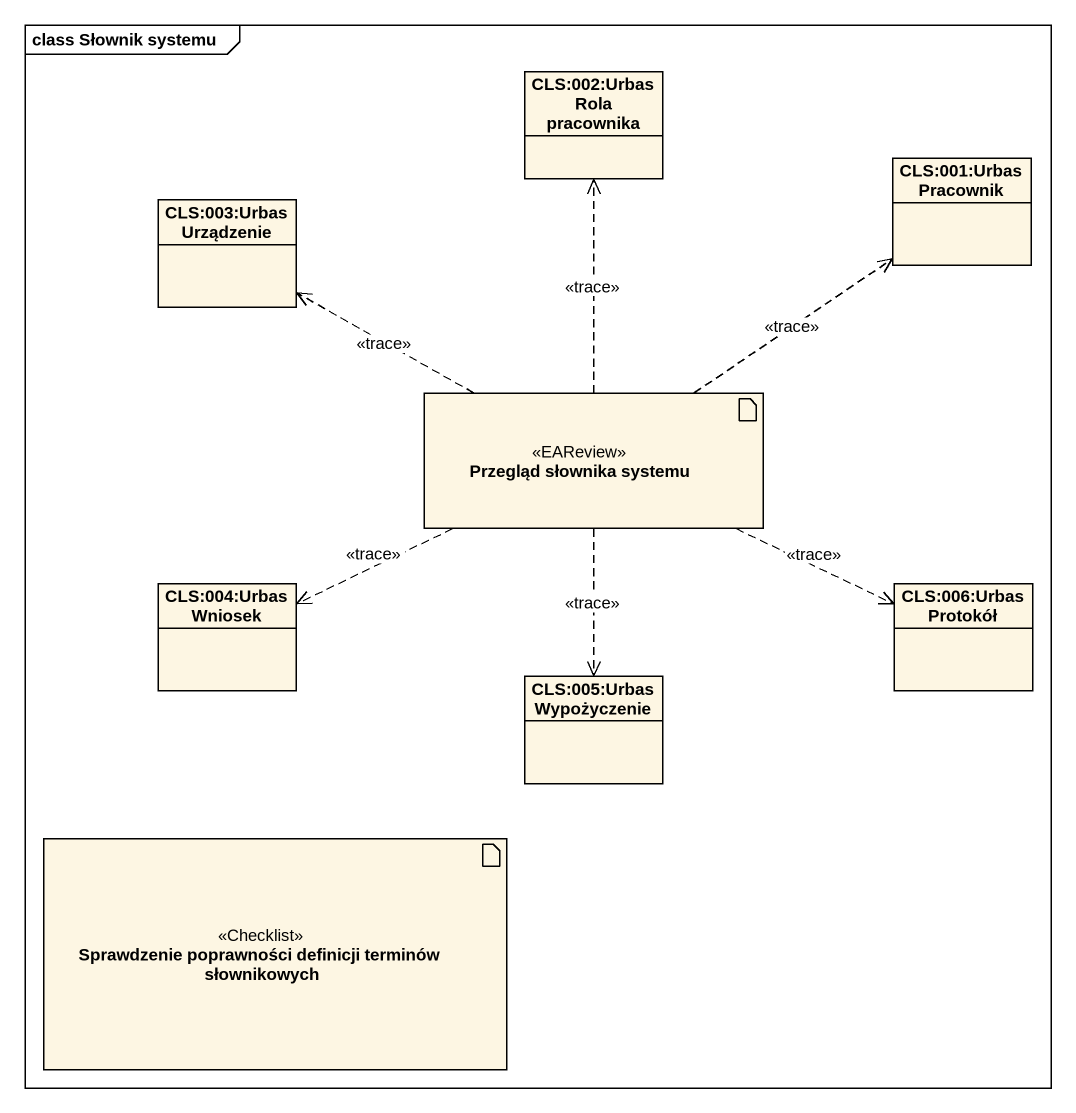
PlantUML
@startuml
mainframe class Słownik systemu
allowmixing
hide circle
hide empty members
class "CLS:002:Urbas Rola pracownika" as CLS_002_Urbas_Rola
class "CLS:003:Urbas Urządzenie" as CLS_003_Urbas_Urządzenie
class "CLS:001:Urbas Pracownik" as CLS_001_Urbas_Pracownik
artifact "Przegląd słownika systemu" as Przegląd_słownika_systemu <<EAReview>>
class "CLS:004:Urbas Wniosek" as CLS_004_Urbas_Wniosek
class "CLS:006:Urbas Protokół" as CLS_006_Urbas_Protokół
class "CLS:005:Urbas Wypożyczenie" as CLS_005_Urbas_Wypożyczenie
artifact "Sprawdzenie poprawności definicji terminów słownikowych" as Sprawdzenie_poprawności <<Checklist>>
Przegląd_słownika_systemu .up.> CLS_002_Urbas_Rola : <<trace>>
Przegląd_słownika_systemu .left.> CLS_003_Urbas_Urządzenie : <<trace>>
Przegląd_słownika_systemu .up.> CLS_001_Urbas_Pracownik : <<trace>>
Przegląd_słownika_systemu .left.> CLS_004_Urbas_Wniosek : <<trace>>
Przegląd_słownika_systemu .right.> CLS_006_Urbas_Protokół : <<trace>>
Przegląd_słownika_systemu ..> CLS_005_Urbas_Wypożyczenie : <<trace>>
@enduml
